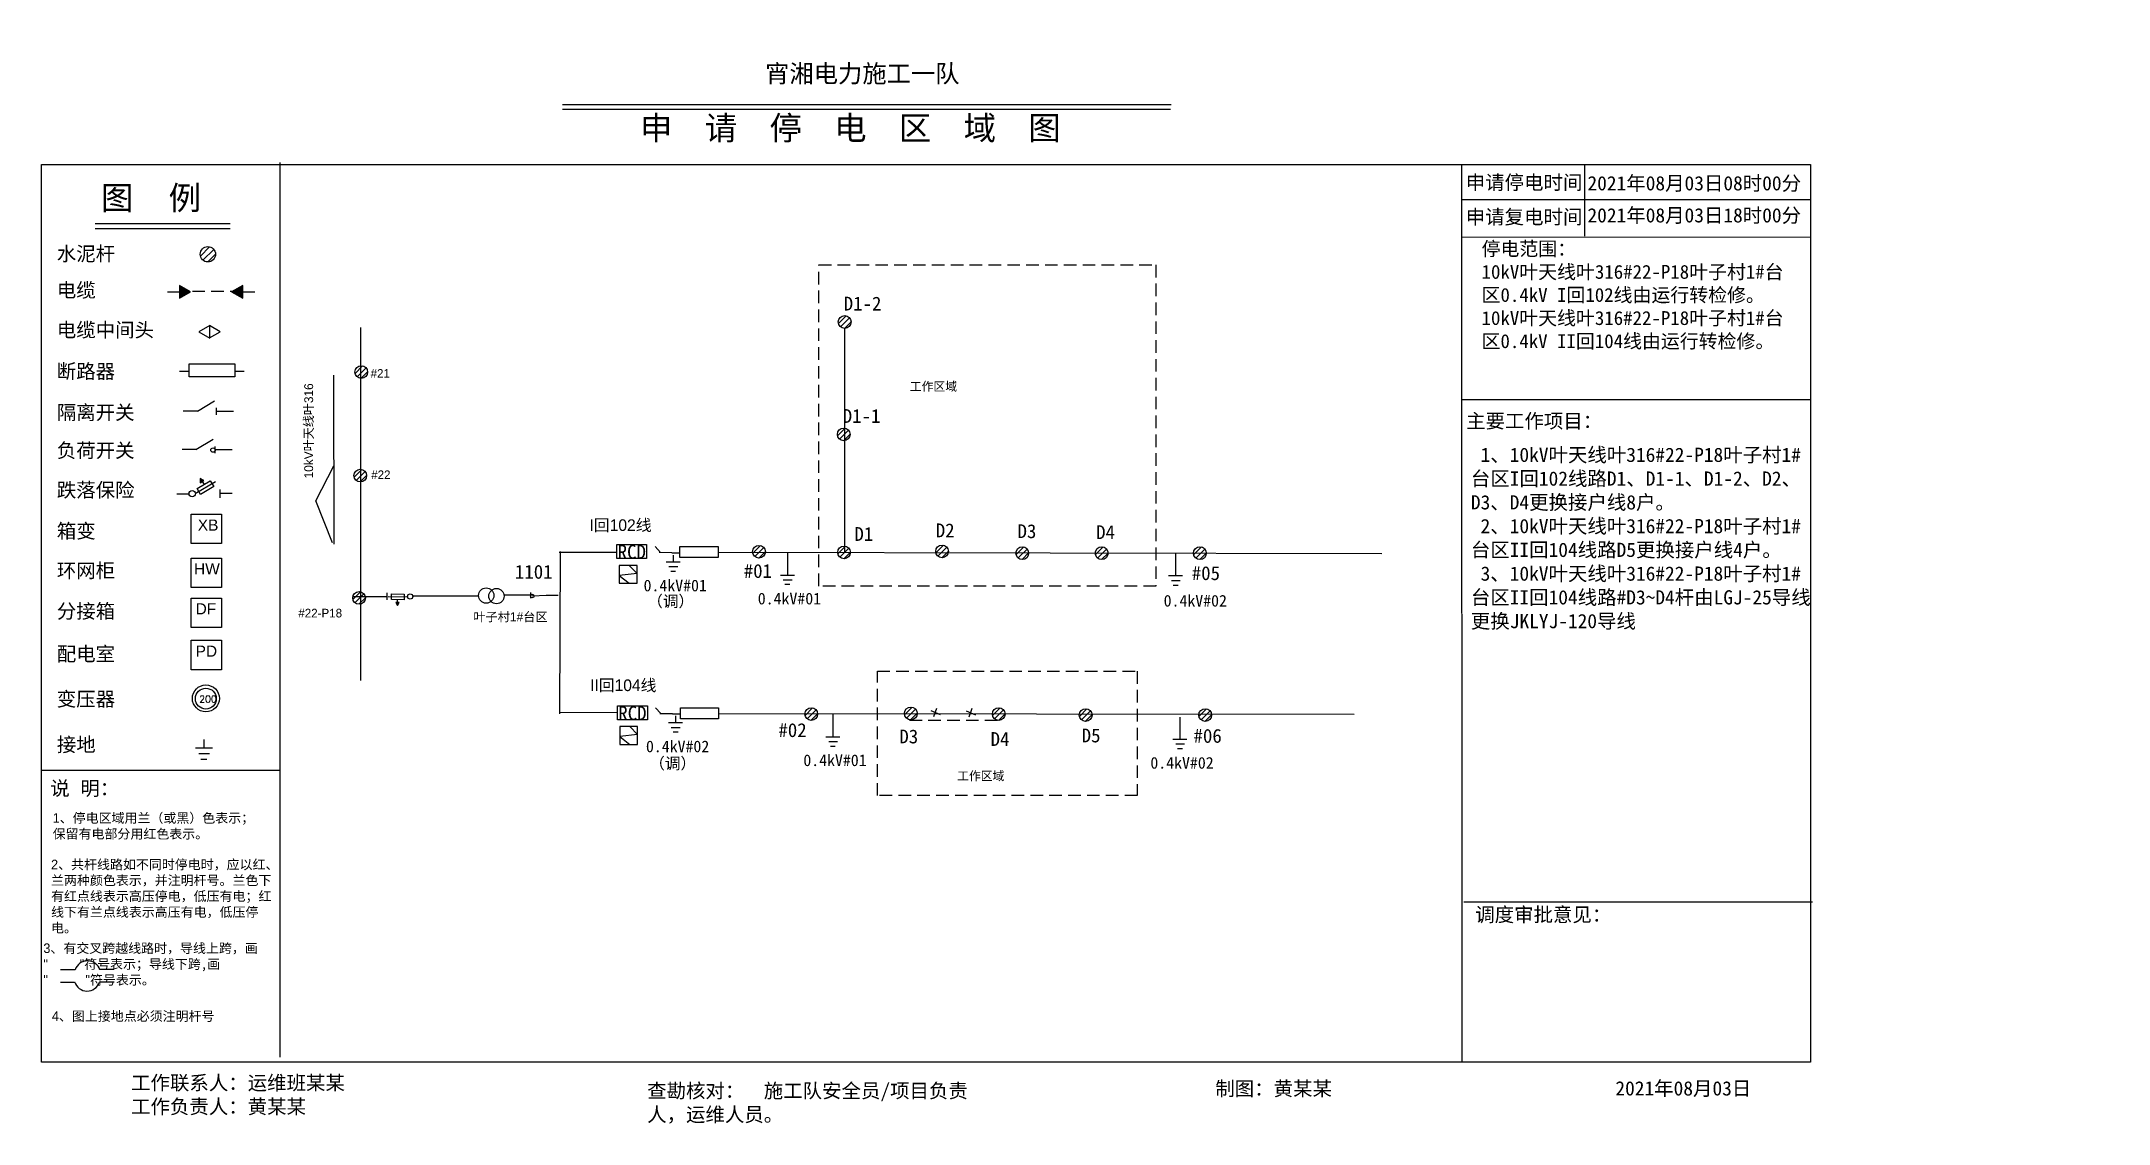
# Model space of a CAD drawing. Header units: millimetres. Extents: x 4245 to 5289, y 324 to 871.
import ezdxf

# ---------------------------------------------------------------- set-up
doc = ezdxf.new("R2010")
doc.units = ezdxf.units.MM
for name, pattern in [('DASHED', [0.75, 0.5, -0.25]), ('DASHED2', [9.525, 6.35, -3.175]), ('HIDDEN', [9.525, 6.35, -3.175])]:
    doc.linetypes.add(name, pattern=pattern)
doc.layers.add('2', color=2, linetype='Continuous')
doc.layers.add('线路', color=7, linetype='Continuous')
doc.styles.get("Standard").update_dxf_attribs({"font": 'txt', "bigfont": 'gbcbig.shx'})

msp = doc.modelspace()

# ---------------------------------------------------------------- hatches: boundary and pattern name
h = msp.add_hatch()
h.set_pattern_fill('ANSI31', scale=0.737207, style=0)
h.set_pattern_definition([(45, (3741.078, 380.0477), (-1.655076, 1.655076), [])])
edge = h.paths.add_edge_path()
edge.add_ellipse((4328.8, 763), major_axis=(3.86, 0), ratio=1, start_angle=0, end_angle=360)
for color, points in [(7, [(4314.4, 747.3), (4320.1, 744.1), (4314.4, 740.8)]), (7, [(4340.8, 744), (4346.4, 740.8), (4346.4, 747.3)]), (7, [(4325, 649.8), (4326.8, 648.7), (4325, 647.6)]), (1, [(4423.7, 587.1), (4425.5, 587.1), (4424.6, 585.6)])]:
    msp.add_hatch(color=color).paths.add_polyline_path(points)
h = msp.add_hatch()
h.set_pattern_fill('ANSI31', color=0, scale=0.614339, style=0)
h.set_pattern_definition([(45, (4160.6882, 409.695), (-1.37923, 1.37923), [])])
edge = h.paths.add_edge_path()
edge.add_ellipse((4650.5, 728.8), major_axis=(3.22, 0), ratio=1, start_angle=0, end_angle=360)
h = msp.add_hatch()
h.set_pattern_fill('ANSI31', color=1, scale=0.614339, style=0)
h.set_pattern_definition([(45, (3916.521, 384.4453), (-1.37923, 1.37923), [])])
edge = h.paths.add_edge_path()
edge.add_ellipse((4406.3, 703.5), major_axis=(3.22, 0), ratio=1, start_angle=0, end_angle=360)
h = msp.add_hatch()
h.set_pattern_fill('ANSI31', color=0, scale=0.614339, style=0)
h.set_pattern_definition([(45, (4160.2371, 352.8606), (-1.37923, 1.37923), [])])
edge = h.paths.add_edge_path()
edge.add_ellipse((4650, 672), major_axis=(3.22, 0), ratio=1, start_angle=0, end_angle=360)
h = msp.add_hatch()
h.set_pattern_fill('ANSI31', color=1, scale=0.614339, style=0)
h.set_pattern_definition([(45, (3915.9972, 332.07), (-1.37923, 1.37923), [])])
edge = h.paths.add_edge_path()
edge.add_ellipse((4405.8, 651.2), major_axis=(3.22, 0), ratio=1, start_angle=0, end_angle=360)
h = msp.add_hatch()
h.set_pattern_fill('ANSI31', color=0, scale=0.614339, style=0)
h.set_pattern_definition([(45, (4209.8839, 293.8307), (-1.37923, 1.37923), [])])
edge = h.paths.add_edge_path()
edge.add_ellipse((4699.7, 612.9), major_axis=(3.22, 0), ratio=1, start_angle=0, end_angle=360)
h = msp.add_hatch()
h.set_pattern_fill('ANSI31', color=0, scale=0.614339, style=0)
h.set_pattern_definition([(45, (4117.4112, 293.5764), (-1.37923, 1.37923), [])])
edge = h.paths.add_edge_path()
edge.add_ellipse((4607.2, 612.7), major_axis=(3.22, 0), ratio=1, start_angle=0, end_angle=360)
h = msp.add_hatch()
h.set_pattern_fill('ANSI31', color=0, scale=0.614339, style=0)
h.set_pattern_definition([(45, (4160.4498, 293.2941), (-1.37923, 1.37923), [])])
edge = h.paths.add_edge_path()
edge.add_ellipse((4650.2, 612.4), major_axis=(3.22, 0), ratio=1, start_angle=0, end_angle=360)
h = msp.add_hatch()
h.set_pattern_fill('ANSI31', color=0, scale=0.614339, style=0)
h.set_pattern_definition([(45, (4250.373, 292.8619), (-1.37923, 1.37923), [])])
edge = h.paths.add_edge_path()
edge.add_ellipse((4740.2, 612), major_axis=(3.22, 0), ratio=1, start_angle=0, end_angle=360)
h = msp.add_hatch()
h.set_pattern_fill('ANSI31', color=0, scale=0.614339, style=0)
h.set_pattern_definition([(45, (4290.5148, 292.8619), (-1.37923, 1.37923), [])])
edge = h.paths.add_edge_path()
edge.add_ellipse((4780.3, 612), major_axis=(3.22, 0), ratio=1, start_angle=0, end_angle=360)
h = msp.add_hatch()
h.set_pattern_fill('ANSI31', color=0, scale=0.614339, style=0)
h.set_pattern_definition([(45, (4340.1283, 292.8619), (-1.37923, 1.37923), [])])
edge = h.paths.add_edge_path()
edge.add_ellipse((4829.9, 612), major_axis=(3.22, 0), ratio=1, start_angle=0, end_angle=360)
h = msp.add_hatch()
h.set_pattern_fill('ANSI31', color=1, scale=0.614339, style=0)
h.set_pattern_definition([(45, (3915.4266, 270.2724), (-1.37923, 1.37923), [])])
edge = h.paths.add_edge_path()
edge.add_ellipse((4405.2, 589.4), major_axis=(3.22, 0), ratio=1, start_angle=0, end_angle=360)
h = msp.add_hatch()
h.set_pattern_fill('ANSI31', color=0, scale=0.614339, style=0)
h.set_pattern_definition([(45, (4143.8314, 211.6558), (-1.37923, 1.37923), [])])
edge = h.paths.add_edge_path()
edge.add_ellipse((4633.6, 530.7), major_axis=(3.22, 0), ratio=1, start_angle=0, end_angle=360)
h = msp.add_hatch()
h.set_pattern_fill('ANSI31', color=0, scale=0.614339, style=0)
h.set_pattern_definition([(45, (4194.1103, 211.9101), (-1.37923, 1.37923), [])])
edge = h.paths.add_edge_path()
edge.add_ellipse((4683.9, 531), major_axis=(3.22, 0), ratio=1, start_angle=0, end_angle=360)
h = msp.add_hatch()
h.set_pattern_fill('ANSI31', color=0, scale=0.614339, style=0)
h.set_pattern_definition([(45, (4238.5066, 211.6558), (-1.37923, 1.37923), [])])
edge = h.paths.add_edge_path()
edge.add_ellipse((4728.3, 530.7), major_axis=(3.22, 0), ratio=1, start_angle=0, end_angle=360)
h = msp.add_hatch()
h.set_pattern_fill('ANSI31', color=0, scale=0.614339, style=0)
h.set_pattern_definition([(45, (4282.401, 211.1296), (-1.37923, 1.37923), [])])
edge = h.paths.add_edge_path()
edge.add_ellipse((4772.2, 530.2), major_axis=(3.22, 0), ratio=1, start_angle=0, end_angle=360)
h = msp.add_hatch()
h.set_pattern_fill('ANSI31', color=0, scale=0.614339, style=0)
h.set_pattern_definition([(45, (4342.8392, 211.1296), (-1.37923, 1.37923), [])])
edge = h.paths.add_edge_path()
edge.add_ellipse((4832.6, 530.2), major_axis=(3.22, 0), ratio=1, start_angle=0, end_angle=360)

# ---------------------------------------------------------------- linework, layer by layer
at = {"color": 7}
for p, q in [((4308.4, 744.1), (4314.5, 744.1)), ((4346.4, 744.1), (4352.5, 744.1)), ((4323.6, 683.7), (4316.4, 683.7)), ((4332.2, 688.8), (4323.5, 683.6)), ((4333.2, 681.9), (4333.2, 685.4)), ((4333.2, 683.7), (4341.8, 683.7)), ((4331.5, 669.4), (4322.8, 664.2)), ((4322.9, 664.3), (4315.8, 664.3)), ((4332.5, 662.5), (4332.5, 665.9)), ((4332.6, 664.3), (4341.1, 664.3)), ((4332.6, 648.1), (4322.4, 641.9)), ((4326, 648.2), (4326.9, 646.7)), ((4313.1, 641.9), (4319.2, 641.9)), ((4335, 639.9), (4335, 644.2)), ((4341, 642.2), (4335, 642.2)), ((4567.4, 607.5), (4560.3, 607.5)), ((4564, 607.4), (4564, 611)), ((4621.7, 600.7), (4621.7, 612.2)), ((4817.8, 600.4), (4817.8, 611.8)), ((4566.2, 605.1), (4561.7, 605.1)), ((4565.1, 602.7), (4562.6, 602.7)), ((4625.1, 600.8), (4618, 600.8)), ((4623.9, 598.4), (4619.4, 598.4)), ((4622.8, 596.1), (4620.3, 596.1)), ((4821.2, 600.5), (4814.1, 600.5)), ((4820, 598.1), (4815.5, 598.1)), ((4818.9, 595.7), (4816.4, 595.7)), ((4568.5, 526.2), (4561.5, 526.2)), ((4567.4, 523.8), (4562.9, 523.8)), ((4565.2, 526.1), (4565.2, 529.8)), ((4644.7, 519), (4644.7, 530.5)), ((4820, 517.8), (4820, 529.2)), ((4331.1, 513.4), (4322.6, 513.4)), ((4327, 513.4), (4327, 517.8)), ((4566.3, 521.5), (4563.8, 521.5)), ((4648, 519.1), (4641, 519.1)), ((4646.9, 516.7), (4642.4, 516.7)), ((4645.7, 514.4), (4643.3, 514.4)), ((4823.4, 517.8), (4816.3, 517.8)), ((4822.2, 515.5), (4817.7, 515.5)), ((4821.1, 513.1), (4818.6, 513.1)), ((4329.7, 510.6), (4324.3, 510.6)), ((4328.3, 507.8), (4325.3, 507.8))]:
    msp.add_line(p, q, dxfattribs=at)
at = {"color": 7, "linetype": 'HIDDEN'}
msp.add_line((4346.4, 744.2), (4315.2, 744.2), dxfattribs=at)
for p, q in [((4586.7, 612.5), (4921.9, 611.9)), ((4587, 531), (4907.8, 530.7))]:
    msp.add_line(p, q)
at = {"color": 1}
for p, q in [((4414.2, 590.1), (4419.2, 590.1)), ((4419.2, 591.9), (4419.2, 588.4)), ((4419.9, 590.1), (4429.9, 589.9)), ((4424.6, 587.1), (4424.6, 588.6)), ((4462.6, 590.2), (4432.3, 590.2)), ((4465.3, 590.2), (4462.6, 590.2)), ((4491.7, 590.7), (4478.5, 590.7)), ((4491.7, 592.2), (4491.7, 589.3)), ((4492.6, 590.4), (4499.8, 590.8)), ((4499.7, 590.7), (4505.7, 590.7))]:
    msp.add_line(p, q, dxfattribs=at)
for points in [[(4320.1, 744.1), (4314.4, 747.3), (4314.4, 740.8)], [(4340.8, 744), (4346.4, 740.8), (4346.4, 747.3)], [(4324.3, 723.9), (4329.8, 720.7), (4329.8, 727.1)], [(4335.1, 723.9), (4329.6, 727.1), (4329.6, 720.8)]]:
    msp.add_lwpolyline(points, close=True)
at = {"color": 7}
for points in [[(4330, 648.6), (4331.8, 645.7), (4325.1, 641.7), (4323.4, 644.6)], [(4325, 649.8), (4325, 647.6), (4326.8, 648.7)]]:
    msp.add_lwpolyline(points, close=True, dxfattribs=at)
at = {"color": 1}
for points in [[(4421.5, 588.6), (4421.6, 591.4), (4428, 591.3), (4428, 588.5)], [(4424.6, 585.6), (4425.5, 587.1), (4423.7, 587.1)]]:
    msp.add_lwpolyline(points, close=True, dxfattribs=at)
at = {"color": 7}
for centre, radius in [((4328.8, 763), 3.86), ((4320.9, 642.1), 1.59)]:
    msp.add_circle(centre, radius, dxfattribs=at)
at = {"color": 0}
for centre, radius in [((4650.5, 728.8), 3.22), ((4650, 672), 3.22), ((4331.4, 664.1), 1.12), ((4699.7, 612.9), 3.22), ((4607.2, 612.7), 3.22), ((4650.2, 612.4), 3.22), ((4740.2, 612), 3.22), ((4780.3, 612), 3.22), ((4829.9, 612), 3.22), ((4327.8, 538.6), 6.81), ((4633.6, 530.7), 3.22), ((4683.9, 531), 3.22), ((4728.3, 530.7), 3.22), ((4772.2, 530.2), 3.22), ((4832.6, 530.2), 3.22)]:
    msp.add_circle(centre, radius, dxfattribs=at)
at = {"color": 1}
for centre, radius in [((4406.3, 703.5), 3.22), ((4405.8, 651.2), 3.22), ((4405.2, 589.4), 3.22), ((4431, 590.1), 1.32), ((4469.4, 590.6), 3.87), ((4474.6, 590.3), 3.87), ((4492.7, 590.3), 0.929)]:
    msp.add_circle(centre, radius, dxfattribs=at)
at = {"color": 0, "linetype": 'Continuous'}
msp.add_circle((4327.8, 538.5), 5.27, dxfattribs=at)
at = {"layer": '2', "color": 7}
for p, q in [((4508, 838.7), (4815.4, 838.7)), ((4508, 836.4), (4815, 836.4)), ((4314.4, 704), (4319.1, 704)), ((4342.4, 704), (4347.1, 704)), ((4541.6, 605.8), (4545.6, 601.8)), ((4545.6, 601.8), (4536.6, 600.8)), ((4536.6, 600.8), (4541.6, 596.8)), ((4541.6, 596.8), (4541.6, 596.8)), ((4541.9, 524.4), (4545.9, 520.4)), ((4545.9, 520.4), (4536.9, 519.4)), ((4536.9, 519.4), (4541.9, 515.4)), ((4541.9, 515.4), (4541.9, 515.4))]:
    msp.add_line(p, q, dxfattribs=at)
at = {"layer": '2', "color": 7, "linetype": 'Continuous'}
for p, q in [((4365.2, 809.4), (4365.2, 357.4)), ((4962.1, 808.1), (4962.2, 354.8)), ((5024.2, 808.1), (5024.2, 772.2)), ((4962.1, 790.7), (5138.3, 790.7)), ((4271.9, 778.6), (4340.1, 778.6)), ((4271.9, 776.1), (4340.1, 776.1)), ((4962.1, 771.8), (5138.3, 771.7)), ((4962.5, 689.7), (5138.5, 689.7)), ((4244.7, 502.3), (4365.2, 502.3)), ((4963.2, 435.9), (5139.4, 435.9)), ((4254.4, 401.6), (4261.7, 401.6)), ((4281.3, 401.6), (4274.3, 401.6)), ((4254.4, 395.2), (4261.5, 395.2)), ((4281.4, 395.2), (4274, 395.2))]:
    msp.add_line(p, q, dxfattribs=at)
at = {"layer": '2', "color": 1}
for p, q in [((4535.4, 612.3), (4506.3, 612.4)), ((4506.8, 612.9), (4506.5, 530.9)), ((4402, 590.1), (4419, 590.1)), ((4535.6, 531.4), (4506.5, 531.5))]:
    msp.add_line(p, q, dxfattribs=at)
at = {"layer": '2', "color": 0}
for p, q in [((4563.2, 612.2), (4556.8, 612.3)), ((4563.2, 612.2), (4567.1, 612.2)), ((4563.5, 530.8), (4557.1, 530.8)), ((4563.5, 530.8), (4567.4, 530.8))]:
    msp.add_line(p, q, dxfattribs=at)
at = {"layer": '2', "color": 7}
for points in [[(4244.7, 808.3), (5138.3, 808.3), (5138.3, 354.8), (4244.7, 354.8)], [(4319.3, 707.7), (4342.4, 707.7), (4342.4, 701.1), (4319.3, 701.1)], [(4320.4, 631.7), (4335.7, 631.7), (4335.7, 616.8), (4320.4, 616.8)], [(4320.4, 609.5), (4335.7, 609.5), (4335.7, 594.7), (4320.4, 594.7)], [(4545.6, 605.8), (4536.6, 605.8), (4536.6, 596.8), (4545.6, 596.8)], [(4567.3, 615.4), (4586.5, 615.4), (4586.5, 609.8), (4567.3, 609.8)], [(4320.4, 589.3), (4335.7, 589.3), (4335.7, 574.5), (4320.4, 574.5)], [(4320.4, 568), (4335.7, 568), (4335.7, 553.1), (4320.4, 553.1)], [(4567.6, 533.9), (4586.8, 533.9), (4586.8, 528.3), (4567.6, 528.3)], [(4545.9, 524.4), (4536.9, 524.4), (4536.9, 515.4), (4545.9, 515.4)]]:
    msp.add_lwpolyline(points, close=True, dxfattribs=at)
at = {"layer": '2', "color": 1}
for points in [[(4535.4, 616.3), (4550.4, 616.3), (4550.4, 609.3), (4535.4, 609.3)], [(4535.8, 534.8), (4550.8, 534.8), (4550.8, 527.8), (4535.8, 527.8)]]:
    msp.add_lwpolyline(points, close=True, dxfattribs=at)
at = {"layer": '2', "color": 7, "linetype": 'Continuous'}
for centre, start, end in [((4268, 399.4), 17.949, 160.9657), ((4267.8, 397.4), 197.949, 340.9657)]:
    msp.add_arc(centre, 6.63, start, end, dxfattribs=at)
at = {"layer": '线路', "color": 1}
msp.add_line((4405.9, 726), (4405.9, 547.7), dxfattribs=at)
at = {"layer": '线路'}
for p, q in [((4650.5, 612.6), (4650.5, 725.6)), ((4392.3, 701.9), (4392.5, 616.6)), ((4383.4, 638.4), (4392.4, 656.1)), ((4391.8, 617.2), (4383.4, 638.4)), ((4557.4, 612.4), (4554.7, 615.3)), ((4557.7, 531), (4555, 533.9)), ((4696.9, 533.6), (4695.4, 529.3)), ((4714.8, 533.5), (4713.2, 529.2)), ((4694, 532.5), (4698.8, 530.5)), ((4711.8, 532.4), (4716.6, 530.4))]:
    msp.add_line(p, q, dxfattribs=at)
at = {"layer": '线路', "linetype": 'DASHED2'}
msp.add_line((4683.2, 527.7), (4728, 527.7), dxfattribs=at)
for points in [[(4637.4, 757.7), (4807.7, 757.7), (4807.7, 595.4), (4637.4, 595.4)], [(4667, 552.3), (4798.3, 552.4), (4798.3, 489.6), (4667, 489.5)]]:
    msp.add_lwpolyline(points, close=True, dxfattribs=at)

# ---------------------------------------------------------------- texts
at = {"color": 1, "lineweight": -2, "attachment_point": 1}
for s, insert, char_height, width in [('{\\fￋￎￌ￥|b0|i0|c134|p2;#21}', (4411, 705), 4.375, 78.993), ('{\\fﾷￂￋￎ_GB2312|b0|i0|c134|p2;工作区域}', (4683.4, 698.4), 4.375, 78.993), ('{\\fￋￎￌ￥|b0|i0|c134|p2;#22}', (4411.3, 653.8), 4.375, 78.993), ('{\\fￋￎￌ￥|b0|i0|c134|p2;#22-P18}', (4374.5, 583.9), 4.375, 78.993), ('{\\fￋￎￌ￥|b0|i0|c134|p2;叶子村1#台区}', (4462.9, 582.1), 4.518, 39.543), ('{\\fￋￎￌ￥|b0|i0|c134|p2;\\H1x;\\C256;II回104线}', (4521.9, 548.2), 5.876, 63.468), ('{\\fﾷￂￋￎ_GB2312|b0|i0|c134|p2;工作区域}', (4707.3, 501.6), 4.375, 78.993)]:
    msp.add_mtext(s, dxfattribs=dict(at, insert=insert, char_height=char_height, width=width))
at = {"color": 0, "insert": (4377.5, 697.8), "char_height": 4.472, "width": 75.558, "attachment_point": 3, "rotation": 90}
msp.add_mtext('{\\fￋￎￌ￥|b0|i0|c134|p2;\\C1;10kV叶天线叶316}', dxfattribs=at)
at = {"lineweight": -2, "attachment_point": 1}
for s, insert, char_height, width in [('{\\fArial|b0|i0|c0|p32;\\H0.75x;XB}', (4323.7, 629), 7.475, 27.348), ('{\\fArial|b0|i0|c0|p32;\\H0.75x;HW}', (4321.8, 606.9), 7.475, 18.555), ('{\\fSimSun|b0|i0|c134|p2;0.4kV#01}', (4548.9, 598.6), 5.876, 63.468), ('{\\fArial|b0|i0|c0|p32;\\H0.75x;DF}', (4322.6, 586.7), 7.475, 19.434), ('{\\fSimSun|b0|i0|c134|p2;0.4kV#01}', (4606.6, 592), 5.876, 63.468), ('{\\fSimSun|b0|i0|c134|p2;0.4kV#02}', (4811.6, 590.9), 5.876, 63.468), ('{\\fArial|b0|i0|c0|p32;\\H0.75x;PD}', (4322.6, 565.3), 7.475, 21.632), ('{\\fSimSun|b0|i0|c134|p2;0.4kV#02}', (4550.1, 517.3), 5.876, 63.468), ('{\\fSimSun|b0|i0|c134|p2;0.4kV#01}', (4629.6, 510.3), 5.876, 63.468), ('{\\fSimSun|b0|i0|c134|p2;0.4kV#02}', (4804.9, 509), 5.876, 63.468)]:
    msp.add_mtext(s, dxfattribs=dict(at, insert=insert, char_height=char_height, width=width))
at = {"color": 0, "lineweight": -2, "insert": (4521.6, 629.1), "char_height": 5.876, "width": 63.468, "attachment_point": 1}
msp.add_mtext('{\\fￋￎￌ￥|b0|i0|c134|p2;\\C256;I回102线}', dxfattribs=at)
at = {"color": 3, "char_height": 5.779, "width": 41.717, "attachment_point": 3}
for insert in [(4574.4, 590.6), (4575.4, 508.7)]:
    msp.add_mtext('{\\fSimSun|b0|i0|c134|p2;（调）}', dxfattribs=dict(at, insert=insert))
at = {"color": 0, "insert": (4324.5, 540), "char_height": 3.4, "width": 9.675, "attachment_point": 1}
msp.add_mtext('200', dxfattribs=at)
at = {"layer": '2', "color": 7, "attachment_point": 1}
for s, insert, char_height, width in [('\\A1;', (5289, 870.6), 6, 173.314), ('{\\fSimSun|b0|i0|c134|p2;\\C0;停电范围：\\P10kV叶天线叶316#22-P18叶子村1#台区0.4kV I回102线由运行转检修。\\P10kV叶天线叶316#22-P18叶子村1#台区0.4kV II回104线由运行转检修。}', (4972.2, 769.3), 7, 156.322), ('{\\fSimSun|b0|i0|c134|p2;\\C0;主要工作项目：}', (4964.4, 682.4), 7.2, 169.976), ('\\A1;{\\fFangSong|b0|i0|c134|p49; 1、10kV叶天线叶316#22-P18叶子村1#台区I回102线路D1、D1-1、D1-2、D2、D3、D4更换接户线8户。                                              \\A0;\\P\\A1; 2、10kV叶天线叶316#22-P18叶子村1#台区II回104线路D5更换接户线4户。                                                                                \\A0;\\P\\A1; 3、10kV叶天线叶316#22-P18叶子村1#台区II回104线路#D3~D4杆由LGJ-25导线更换JKLYJ-120导线\\fￋￎￌ￥|b0|i0|c134|p2; }', (4966.8, 665.3), 7.2, 173.112)]:
    msp.add_mtext(s, dxfattribs=dict(at, insert=insert, char_height=char_height, width=width))
at = {"layer": '2', "color": 7, "linetype": 'Continuous', "attachment_point": 1}
for s, insert, char_height, width in [('{\\fSimSun|b0|i0|c134|p2;\\C0;宵湘电力施工一队}', (4610.3, 858.8), 9, 314.444), ('{\\fSimSun|b0|i0|c134|p2;申  请  停  电  区  域  图}', (4547.1, 832.8), 12, 295.682), ('{\\f\uffbfﾬￌﾣﾤ_GB2312|b0|i0|c134|p49;\\H0.8333x;图    例}', (4274.8, 797.5), 14.4, 83.59), ('{\\fSimSun|b0|i0|c134|p2;申请停电时间}', (4964.2, 802.9), 7.2, 83.59), ('{\\fSimSun|b0|i0|c134|p2;2021年08月03日08时00分}', (5025.7, 802.5), 7.2, 121.158), ('{\\fSimSun|b0|i0|c134|p2;申请复电时间}', (4964.2, 785.5), 7.2, 83.59), ('{\\fSimSun|b0|i0|c134|p2;2021年08月03日18时00分}', (5025.7, 786.3), 7.2, 121.158), ('{\\f\uffbfﾬￌﾣﾤ_GB2312|b0|i0|c134|p49;水泥杆}', (4252.5, 766.9), 7.2, 83.59), ('{\\f\uffbfﾬￌﾣﾤ_GB2312|b0|i0|c134|p49;电缆}', (4252.5, 748.5), 7.2, 83.59), ('{\\f\uffbfﾬￌﾣﾤ_GB2312|b0|i0|c134|p49;电缆中间头}', (4252.5, 728.4), 7.2, 83.59), ('{\\f\uffbfﾬￌﾣﾤ_GB2312|b0|i0|c134|p49;断路器}', (4252.5, 707.5), 7.2, 83.59), ('{\\f\uffbfﾬￌﾣﾤ_GB2312|b0|i0|c134|p49;隔离开关}', (4252.5, 686.7), 7.2, 83.59), ('{\\f\uffbfﾬￌﾣﾤ_GB2312|b0|i0|c134|p49;负荷开关}', (4252.5, 667.5), 7.2, 83.59), ('{\\f\uffbfﾬￌﾣﾤ_GB2312|b0|i0|c134|p49;跌落保险}', (4252.5, 647.5), 7.2, 83.59), ('{\\f\uffbfﾬￌﾣﾤ_GB2312|b0|i0|c134|p49;箱变}', (4252.5, 626.8), 7.2, 83.59), ('{\\f\uffbfﾬￌﾣﾤ_GB2312|b0|i0|c134|p49;环网柜}', (4252.5, 606.8), 7.2, 83.59), ('{\\f\uffbfﾬￌﾣﾤ_GB2312|b0|i0|c134|p49;分接箱}', (4252.5, 586.3), 7.2, 83.59), ('{\\f\uffbfﾬￌﾣﾤ_GB2312|b0|i0|c134|p49;配电室}', (4252.5, 564.7), 7.2, 83.59), ('{\\f\uffbfﾬￌﾣﾤ_GB2312|b0|i0|c134|p49;变压器}', (4252.5, 541.9), 7.2, 83.59), ('{\\f\uffbfﾬￌﾣﾤ_GB2312|b0|i0|c134|p49;接地}', (4252.5, 518.9), 7.2, 83.59), ('{\\f\uffbfﾬￌﾣﾤ_GB2312|b0|i0|c134|p49;说  明：}', (4249.2, 496.8), 7.2, 83.59), ('{\\f\uffbfﾬￌﾣﾤ_GB2312|b0|i0|c134|p49;1、停电区域用兰（或黑）色表示；\\P保留有电部分用红色表示。}', (4250.4, 480.6), 4.8, 121.386), ('{\\f\uffbfﾬￌﾣﾤ_GB2312|b0|i0|c134|p49;2、共杆线路如不同时停电时，应以红、兰两种颜色表示，并注明杆号。兰色下有红点线表示高压停电，低压有电；红线下有兰点线表示高压有电，低压停电。}', (4249.6, 457.1), 4.8, 114.767), ('{\\fSimSun|b0|i0|c134|p2;调度审批意见：}', (4969, 433), 7.2, 83.59), ('{\\f\uffbfﾬￌﾣﾤ_GB2312|b0|i0|c134|p49;3\\fSimSun|b0|i0|c134|p2;、有交叉跨越线路时，导线上跨，画\\f\uffbfﾬￌﾣﾤ_GB2312|b0|i0|c134|p49;\\P"         "\\fSimSun|b0|i0|c134|p2;符号表示；导线下跨,画\\f\uffbfﾬￌﾣﾤ_GB2312|b0|i0|c134|p49;\\P"       \\fSimSun|b0|i0|c134|p2;\u3000\\f\uffbfﾬￌﾣﾤ_GB2312|b0|i0|c134|p49;"\\fSimSun|b0|i0|c134|p2;符号表示。}', (4245.7, 414.8), 4.8, 129.741), ('{\\f\uffbfﾬￌﾣﾤ_GB2312|b0|i0|c134|p49;4、图上接地点必须注明杆号}', (4250, 380.5), 4.8, 128.828), ('{\\fSimSun|b0|i0|c134|p2;工作联系人：运维班某某\\P工作负责人：黄某某}', (4290, 348), 7.2, 113.752), ('{\\fSimSun|b0|i0|c134|p2;查勘核对：  施工队安全员/项目负责人，运维人员。}', (4550.7, 344), 7.2, 173.935), ('{\\fSimSun|b0|i0|c134|p2;制图：黄某某 }', (4837.7, 345.1), 7.2, 153.16), ('{\\fSimSun|b0|i0|c134|p2;2021年08月03日}', (5039.8, 345.2), 7.2, 102.492)]:
    msp.add_mtext(s, dxfattribs=dict(at, insert=insert, char_height=char_height, width=width))
at = {"layer": '2', "color": 0, "linetype": 'DASHED', "char_height": 7, "width": 61.546, "attachment_point": 1}
for s, insert in [('{\\fSimSun|b0|i0|c134|p2;D1-2}', (4650, 741.6)), ('{\\fSimSun|b0|i0|c134|p2;D1-1}', (4649.5, 684.8)), ('{\\fSimSun|b0|i0|c134|p2;D2}', (4696.5, 627)), ('{\\fSimSun|b0|i0|c134|p2;D3}', (4737.8, 626.6)), ('{\\fSimSun|b0|i0|c134|p2;D1}', (4655.4, 625.2)), ('{\\fSimSun|b0|i0|c134|p2;D4}', (4777.5, 626.1)), ('{\\fSimSun|b0|i0|c134|p2;#01}', (4599.5, 606.5)), ('{\\fSimSun|b0|i0|c134|p2;#05}', (4825.8, 605.4)), ('{\\fSimSun|b0|i0|c134|p2;#02}', (4617, 526.1)), ('{\\fSimSun|b0|i0|c134|p2;D3}', (4678.1, 522.9)), ('{\\fSimSun|b0|i0|c134|p2;D5}', (4770.2, 523.4)), ('{\\fSimSun|b0|i0|c134|p2;#06}', (4826.7, 523.2)), ('{\\fSimSun|b0|i0|c134|p2;D4}', (4724.2, 521.6))]:
    msp.add_mtext(s, dxfattribs=dict(at, insert=insert))
at = {"layer": '2', "color": 1, "linetype": 'DASHED', "char_height": 7, "width": 38.314, "attachment_point": 1}
for s, insert in [('{\\fSimSun|b0|i0|c134|p2;\\C0;RCD\\C7; }', (4535.8, 616.2)), ('{\\fSimSun|b0|i0|c134|p2;1101}', (4483.9, 606.1)), ('{\\fSimSun|b0|i0|c134|p2;\\C0;RCD\\C7; }', (4536.1, 534.7))]:
    msp.add_mtext(s, dxfattribs=dict(at, insert=insert))

doc.saveas('drawing.dxf')
